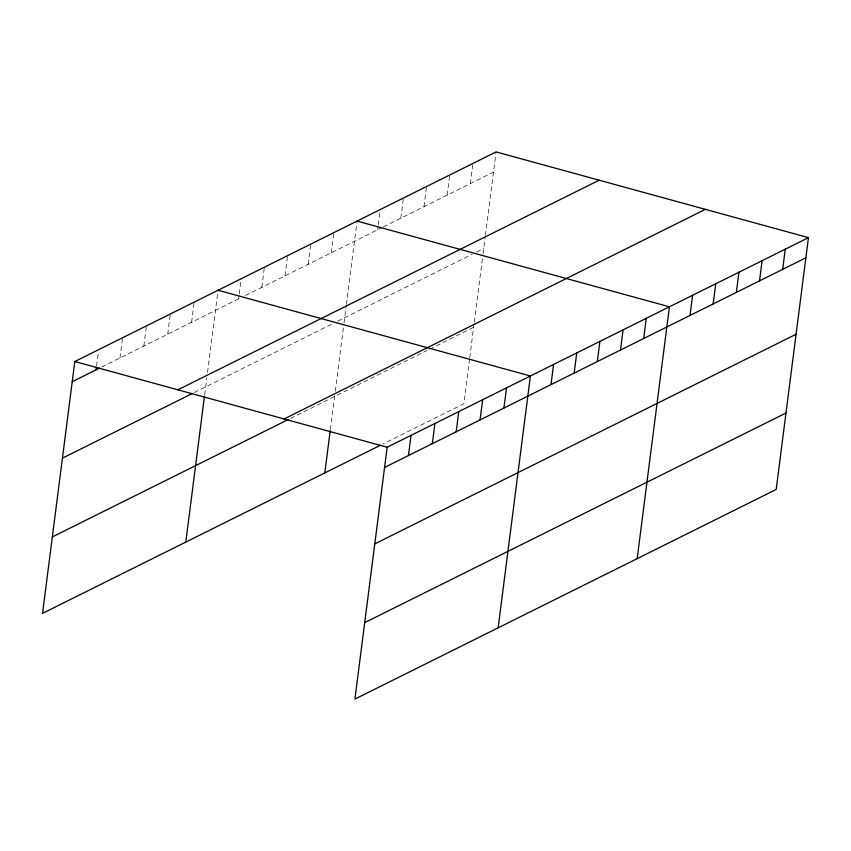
<?xml version="1.0" encoding="UTF-8"?>
<svg xmlns="http://www.w3.org/2000/svg" width="851" height="851" viewBox="0 0 851 851"><rect width="100%" height="100%" fill="white"/><g stroke="black" fill="none" stroke-linecap="round" stroke-linejoin="round"><path stroke-width="0.64" stroke-dasharray="4.25 3.19" d="M96.588 366.036L98.365 352.165M119.97 357.941L122.555 337.773M143.84 346.059L146.425 325.89M167.721 334.188L170.306 314.008M191.592 322.306L194.177 302.137M204.666 394.758L206.857 377.653M207.527 372.376L218.047 290.255M238.631 298.903L239.12 295.116M239.28 293.861L241.216 278.724M261.81 287.372L264.384 267.203M284.979 275.841L287.564 255.672M308.147 264.321L310.732 244.141M331.316 252.79L333.9 232.61M330.379 429.425L335.113 392.534M335.273 391.226L343.857 324.274M344.017 322.954L346.219 305.849M346.378 304.53L357.069 221.09M377.663 229.727L378.142 225.951M378.301 224.685L380.237 209.559M400.832 218.207L403.417 198.028M424 206.676L426.585 186.497M447.169 195.145L449.753 174.976M470.337 183.614L472.922 163.445M469.571 358.941L463.838 403.757L382.737 444.105M469.741 357.622L474.135 323.369M474.305 322.05L482.879 255.098M483.049 253.789L485.24 236.674M485.41 235.355L496.09 151.914M101.78 366.994L240.95 297.744M245.588 295.446L382.29 227.43M383.45 226.845L493.516 172.083M194.305 392.534L333.113 323.476M337.741 321.167L472.135 254.3M476.762 251.992L483.719 248.535M290.585 418.384L427.287 350.357M429.606 349.208L473.624 327.305"/><path stroke-width="1.28" d="M808.45 237.642L387.162 447.243L354.91 699.086L776.186 489.474L808.45 237.642L496.09 151.914L74.814 361.526L42.55 613.358L380.418 445.254M96.099 369.823L96.418 367.292M185.784 542.098L204.495 396.066M324.805 472.922L330.209 430.744M408.459 455.54L411.044 435.372M432.329 443.669L434.914 423.49M456.2 431.787L458.785 411.607M480.07 419.905L482.655 399.736M503.941 408.033L506.526 387.854M498.143 627.815L530.407 375.982L218.047 290.255M550.991 384.62L553.575 364.451M574.159 373.1L576.744 352.92M597.328 361.569L599.912 341.389M620.496 350.038L623.081 329.869M643.675 338.507L646.26 318.338M637.165 558.65L669.429 306.807L357.069 221.09M690.012 315.455L692.597 295.276M713.181 303.924L715.765 283.755M736.349 292.393L738.934 272.224M759.528 280.873L762.113 260.693M782.697 269.341L785.282 249.162M72.229 381.695L99.514 368.121M177.891 389.811L599.168 180.199M62.431 458.146L192.028 393.662M284.085 418.958L705.373 209.346M52.347 536.917L288.266 419.532M384.578 467.422L805.865 257.81M374.791 543.874L796.068 334.262M364.696 622.634L785.984 413.022M74.814 361.526L387.162 447.243"/></g></svg>
